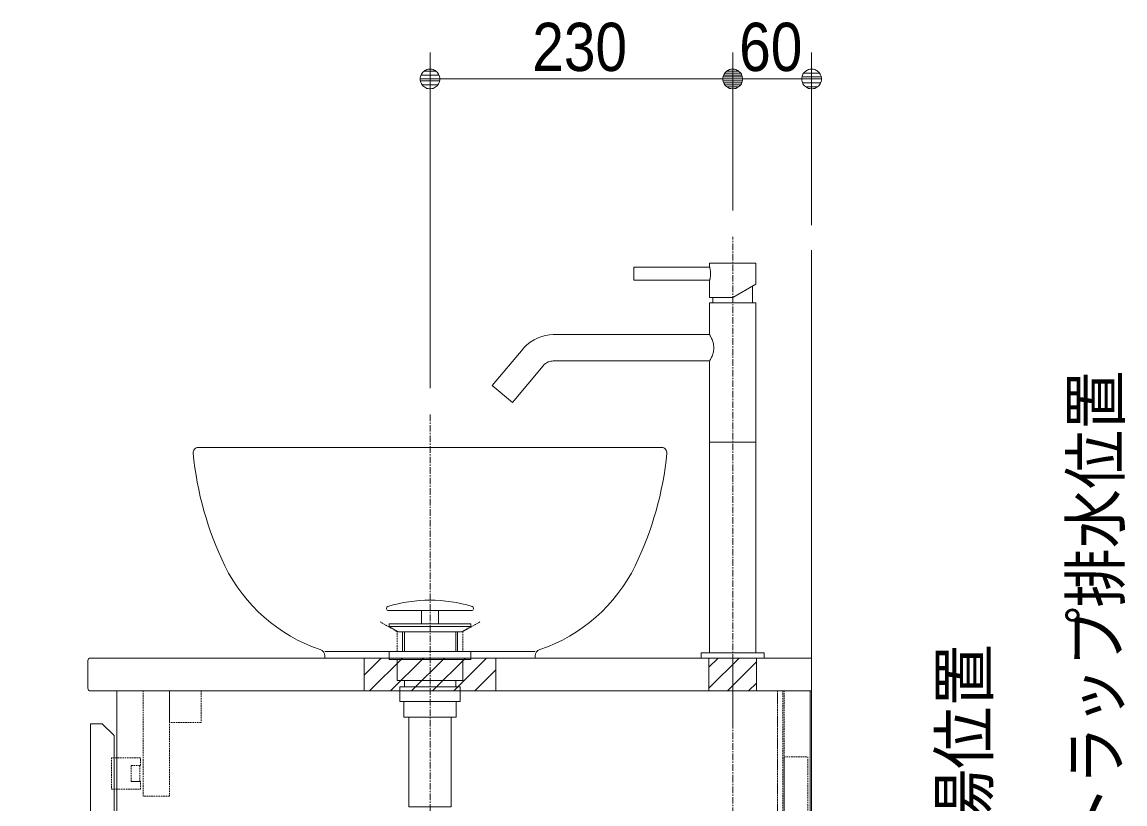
# Model space of a CAD drawing. Units: millimetres, scale not verified. Extents: x -6062 to 6062, y -3045 to 3045.
# Drawn here: x -3872 to -3034, y -1491 to -897 of the extents above; entities that cross this region are included whole.
import ezdxf
from ezdxf.enums import TextEntityAlignment as Align

# ---------------------------------------------------------------- set-up
doc = ezdxf.new("R2010")
doc.units = ezdxf.units.MM
doc.header["$LTSCALE"] = 20
doc.linetypes.add('CHAIN1', pattern=[8, 5, -1, 1, -1])
doc.linetypes.add('DASHED1', pattern=[1.8, 1.2, -0.6])
for name, color, linetype, lineweight in [('0-1_5ボウル・キャビネット', 7, 'Continuous', 9), ('0-2_2寸法-1', 7, 'Continuous', 9), ('0-3_0', 7, 'Continuous', 9), ('0-4_2寸法-2', 7, 'Continuous', 9), ('0-5_4給排水', 7, 'Continuous', 9)]:
    doc.layers.add(name, color=color, linetype=linetype, lineweight=lineweight)
doc.styles.add('ＭＳ Ｐゴシック', font='')
doc.styles.get('ＭＳ Ｐゴシック').set_extended_font_data('MS PGothic')

# ---------------------------------------------------------------- blocks, each defined once
blk = doc.blocks.new('グループ-8')
at = {"layer": '0-1_5ボウル・キャビネット'}
blk.add_line((-40700, -27640), (-40700, -28060), dxfattribs=at)
blk.add_lwpolyline([(-40660, -28100), (-29700, -28100), (-29700, -27600), (-40660, -27600)], dxfattribs=at)
for points in [[(-40260, -28100), (-29720, -28100), (-29720, -41400), (-40260, -41400)], [(-40660, -40520), (-40580, -40600), (-40300, -40600), (-40300, -28780), (-40480, -28600), (-40660, -28600)]]:
    blk.add_lwpolyline(points, close=True, dxfattribs=at)
for centre, start, end in [((-40660, -27640), 90, 180), ((-40660, -28060), 180, 270)]:
    blk.add_arc(centre, 40, start, end, dxfattribs=at)
blk = doc.blocks.new('グループ-9')
at = {"layer": '0-1_5ボウル・キャビネット', "linetype": 'DASHED1'}
for p, q in [((-30220, -41400), (-30220, -28100)), ((-30120, -41400), (-30120, -28100)), ((-37920, -39600), (-30920, -39600))]:
    blk.add_line(p, q, dxfattribs=at)
for points in [[(-39860, -28100), (-39460, -28100), (-39460, -29700), (-39860, -29700)], [(-39460, -28100), (-38980, -28100), (-38980, -28580), (-39460, -28580)], [(-30220, -28100), (-30140, -28100), (-30140, -41360), (-30220, -41360)], [(-39900, -29475), (-40040, -29475), (-40040, -29235), (-39900, -29235), (-39900, -29115), (-40340, -29115), (-40340, -29595), (-39900, -29595)], [(-30120, -29100), (-29760, -29100), (-29760, -30700), (-30120, -30700)], [(-40040, -29235), (-39910, -29235), (-39910, -29475), (-40040, -29475)], [(-30120, -36600), (-29760, -36600), (-29760, -38200), (-30120, -38200)], [(-40260, -39600), (-37920, -39600), (-37920, -39280), (-38220, -39280), (-38220, -39200), (-40260, -39200)], [(-38210, -39200), (-30630, -39200), (-30630, -39280), (-38210, -39280)], [(-30620, -39280), (-30920, -39280), (-30920, -39600), (-30220, -39600), (-30220, -39200), (-30620, -39200)], [(-30120, -39200), (-29760, -39200), (-29760, -41360), (-30120, -41360)], [(-39900, -40065), (-40040, -40065), (-40040, -39825), (-39900, -39825), (-39900, -39705), (-40340, -39705), (-40340, -40185), (-39900, -40185)], [(-39660, -39600), (-39260, -39600), (-39260, -41360), (-39620, -41360), (-39660, -41320)], [(-39260, -39600), (-38780, -39600), (-38780, -40080), (-39260, -40080)], [(-40040, -39825), (-39910, -39825), (-39910, -40065), (-40040, -40065)]]:
    blk.add_lwpolyline(points, close=True, dxfattribs=at)
blk = doc.blocks.new('グループ-11')
at = {"layer": '0-1_5ボウル・キャビネット'}
blk.add_lwpolyline([(-41700, -41400), (-29700, -41400), (-29700, -21400)], dxfattribs=at)
for name in ['グループ-8', 'グループ-9']:
    blk.add_blockref(name, (0, 0), dxfattribs=at)
blk = doc.blocks.new('_Dot')
at = {"layer": '0-3_0'}
for p, q in [((-10, 0), (-20, 0)), ((9.78, 2), (-9.78, 2)), ((7.99, 6), (-7.99, 6)), ((9.16, -3.98), (-9.16, -3.98)), ((6, -7.98), (-6, -7.98))]:
    blk.add_line(p, q, dxfattribs=at)
for points in [[(10, 0), (9.92, 1.25), (9.69, 2.49), (9.3, 3.68), (8.76, 4.82), (8.09, 5.88), (7.29, 6.85), (6.37, 7.71), (5.36, 8.44), (4.26, 9.05), (3.09, 9.51), (1.87, 9.82), (0.63, 9.98), (-0.63, 9.98), (-1.87, 9.82), (-3.09, 9.51), (-4.26, 9.05), (-5.36, 8.44), (-6.37, 7.71), (-7.29, 6.85), (-8.09, 5.88), (-8.76, 4.82), (-9.3, 3.68), (-9.69, 2.49), (-9.92, 1.25), (-10, 0), (0, 0)], [(-10, 0), (-9.92, -1.25), (-9.69, -2.49), (-9.3, -3.68), (-8.76, -4.82), (-8.09, -5.88), (-7.29, -6.85), (-6.37, -7.71), (-5.36, -8.44), (-4.26, -9.05), (-3.09, -9.51), (-1.87, -9.82), (-0.63, -9.98), (0.63, -9.98), (1.87, -9.82), (3.09, -9.51), (4.26, -9.05), (5.36, -8.44), (6.37, -7.71), (7.29, -6.85), (8.09, -5.88), (8.76, -4.82), (9.3, -3.68), (9.69, -2.49), (9.92, -1.25), (10, 0), (0, 0)]]:
    blk.add_lwpolyline(points, close=True, dxfattribs=at)
blk = doc.blocks.new('グループ-41')
at = {"layer": '0-5_4給排水', "linetype": 'CHAIN1'}
blk.add_line((-30900, -28600), (-30900, -21200), dxfattribs=at)
at = {"layer": '0-5_4給排水'}
for p, q in [((-30600, -21946.8), (-30600, -22200)), ((-31200, -22120), (-31200, -22200)), ((-30550, -24320), (-31250, -24320))]:
    blk.add_line(p, q, dxfattribs=at)
for points in [[(-32400, -21660), (-32400, -21860), (-31250, -21860), (-31250, -22120), (-30900, -22120), (-30550.1, -21918), (-30550, -21600), (-31250, -21600), (-31250, -21660)], [(-31250, -27520), (-30550, -27520), (-30550, -22200), (-31250, -22200), (-31250, -22685.7), (-33626.1, -22685.7), (-33685.2, -22688.6), (-33743.8, -22697.4), (-33801.2, -22711.8), (-33856.9, -22731.9), (-33919.3, -22762.2), (-33977.8, -22799.6), (-34033.2, -22845), (-34084, -22898), (-34085.7, -22900), (-34553.2, -23457.2), (-34246.8, -23714.3), (-33779.3, -23157.2), (-33762.9, -23139.8), (-33744.5, -23124.6), (-33724.5, -23111.6), (-33703, -23101.1), (-33684.5, -23094.4), (-33665.3, -23089.6), (-33645.8, -23086.7), (-33626.1, -23085.7), (-31250, -23085.7)], [(-30420, -27600), (-31380, -27600), (-31380, -27520), (-30420, -27520)]]:
    blk.add_lwpolyline(points, close=True, dxfattribs=at)
for points in [[(-31250, -21860), (-31249.9, -21859.5), (-31249.5, -21858.1), (-31248.8, -21855.8), (-31248, -21852.6), (-31246.9, -21848.5), (-31245.7, -21843.6), (-31244.3, -21837.9), (-31242.9, -21831.4), (-31241.5, -21824.2), (-31240.1, -21816.4), (-31238.8, -21808), (-31237.7, -21799.1), (-31236.7, -21789.7), (-31236, -21780), (-31235.6, -21770.1), (-31235.4, -21760), (-31235.5, -21750.3), (-31236, -21740.7), (-31236.6, -21731.3), (-31237.5, -21722.2), (-31238.6, -21713.4), (-31239.9, -21705.1), (-31241.2, -21697.2), (-31242.7, -21689.9), (-31244.1, -21683.3), (-31245.4, -21677.4), (-31246.7, -21672.2), (-31247.8, -21667.9), (-31248.7, -21664.5), (-31249.4, -21662), (-31249.9, -21660.5), (-31250, -21660)], [(-31250, -23085.7), (-31249.4, -23084.7), (-31247.8, -23081.8), (-31245.1, -23076.9), (-31241.4, -23070.3), (-31237, -23061.9), (-31231.9, -23051.9), (-31226.3, -23040.5), (-31220.4, -23027.6), (-31214.3, -23013.5), (-31208.4, -22998.1), (-31202.8, -22981.6), (-31197.7, -22964.1), (-31193.4, -22945.6), (-31190.1, -22926.4), (-31188, -22906.6), (-31187.2, -22886.6), (-31187.9, -22866.6), (-31189.8, -22846.8), (-31193, -22827.6), (-31197.2, -22809.2), (-31202.2, -22791.7), (-31207.8, -22775.2), (-31213.7, -22759.7), (-31219.7, -22745.4), (-31225.6, -22732.4), (-31231.2, -22720.7), (-31236.5, -22710.5), (-31241, -22701.8), (-31244.8, -22694.9), (-31247.7, -22689.9), (-31249.4, -22686.8), (-31250, -22685.7)]]:
    blk.add_lwpolyline(points, dxfattribs=at)
at = {"layer": '0-5_4給排水', "linetype": 'CHAIN1'}
blk.add_lwpolyline([(-30900, -30144.5), (-30900, -29972.8), (-30900, -29473.2), (-30900, -27600)], dxfattribs=at)
blk = doc.blocks.new('グループ-50')
at = {"layer": '0-1_5ボウル・キャビネット'}
for p, q in [((-31980, -24400), (-39020, -24400)), ((-37100, -27500), (-33900, -27500))]:
    blk.add_line(p, q, dxfattribs=at)
at = {"layer": '0-1_5ボウル・キャビネット', "linetype": 'DASHED1'}
blk.add_lwpolyline([(-34742.1, -27051.1), (-35000, -27200), (-35000, -27500), (-36000, -27500), (-36000, -27200), (-36257.9, -27051.1)], dxfattribs=at)
at = {"layer": '0-1_5ボウル・キャビネット'}
blk.add_lwpolyline([(-37100, -27566.4), (-37100, -27600), (-33900, -27600), (-33900, -27566.4)], dxfattribs=at)
for centre, radius, start, end in [((-39020, -24480), 80, 90, 185.51174), ((-31980, -24480), 80, 354.48826, 90), ((-34122.7, -24007.4), 5000, 185.51174, 205.97328), ((-36877.3, -24007.4), 5000, 334.02672, 354.48826), ((-36370.2, -25102.3), 2500, 205.97328, 251.38925), ((-34629.8, -25102.3), 2500, 288.61075, 334.02672), ((-37200, -27566.4), 100, 0, 71.38925), ((-33800, -27566.4), 100, 108.61075, 180)]:
    blk.add_arc(centre, radius, start, end, dxfattribs=at)
blk = doc.blocks.new('グループ-57')
at = {"layer": '0-5_4給排水', "linetype": 'CHAIN1'}
blk.add_line((-35500, -23900), (-35500, -32880), dxfattribs=at)
at = {"layer": '0-5_4給排水'}
for p, q in [((-36160, -26845.2), (-36160, -26850)), ((-36130, -26880), (-34870, -26880)), ((-34840, -26850), (-34840, -26845.2)), ((-35920, -27200), (-35920, -27500)), ((-35890, -27200), (-35890, -27500)), ((-35110, -27200), (-35110, -27500)), ((-35080, -27200), (-35080, -27500))]:
    blk.add_line(p, q, dxfattribs=at)
for points in [[(-35630, -26880), (-35370, -26880), (-35370, -27080), (-35630, -27080)], [(-36120, -27080), (-34880, -27080), (-34880, -27120), (-36120, -27120)], [(-35981.3, -27200), (-36120, -27120), (-34880, -27120), (-35020.2, -27200)], [(-36120, -27500), (-34880, -27500), (-34880, -27620), (-36120, -27620)], [(-36000, -27620), (-35000, -27620), (-35000, -27940), (-36000, -27940)], [(-35890, -27940), (-35110, -27940), (-35110, -28040), (-35890, -28040)], [(-35960, -28040), (-35040, -28040), (-35040, -28260), (-35960, -28260)], [(-35900, -28260), (-35100, -28260), (-35100, -28500), (-35900, -28500)], [(-35820, -28500), (-35180, -28500), (-35180, -29860), (-35820, -29860)]]:
    blk.add_lwpolyline(points, close=True, dxfattribs=at)
for centre, radius, start, end in [((-36130, -26845.2), 30, 107.1832, 180), ((-35500, -28882.5), 2162.5, 72.8168, 107.1832), ((-34870, -26845.2), 30, 0, 72.8168), ((-36130, -26850), 30, 180, 270), ((-34870, -26850), 30, 270, 0)]:
    blk.add_arc(centre, radius, start, end, dxfattribs=at)

msp = doc.modelspace()

# ---------------------------------------------------------------- linework, layer by layer
at = {"layer": '0-1_5ボウル・キャビネット'}
for p, q in [((-3612.5, -1393), (-3599.5, -1380)), ((-3608.5, -1405), (-3583.5, -1380)), ((-3592.5, -1405), (-3567.5, -1380)), ((-3576.5, -1405), (-3551.5, -1380)), ((-3560.5, -1405), (-3535.5, -1380)), ((-3544.5, -1405), (-3519.5, -1380)), ((-3350.5, -1387), (-3343.5, -1380)), ((-3350.5, -1403), (-3327.5, -1380)), ((-3528.5, -1405), (-3512.5, -1389)), ((-3336.5, -1405), (-3314.5, -1383)), ((-3320.5, -1405), (-3314.5, -1399))]:
    msp.add_line(p, q, dxfattribs=at)
for points in [[(-3612.5, -1405), (-3612.5, -1380), (-3512.5, -1380), (-3512.5, -1405)], [(-3350.5, -1405), (-3350.5, -1380), (-3314.5, -1380), (-3314.5, -1405)]]:
    msp.add_lwpolyline(points, close=True, dxfattribs=at)
at = {"layer": '0-1_5ボウル・キャビネット', "linetype": 'DASHED1'}
for points in [[(-3612.5, -1405), (-3612.5, -1380), (-3512.5, -1380), (-3512.5, -1405)], [(-3350.5, -1405), (-3350.5, -1380), (-3314.5, -1380), (-3314.5, -1405)]]:
    msp.add_lwpolyline(points, dxfattribs=at)
at = {"layer": '0-2_2寸法-1'}
for p, q in [((-3562.5, -1175), (-3562.5, -920)), ((-3332.5, -1040), (-3332.5, -920)), ((-3332.5, -1040), (-3332.5, -920)), ((-3272.5, -1051), (-3272.5, -920)), ((-3547.49, -940), (-3347.51, -940)), ((-3287.51, -940), (-3317.49, -940))]:
    msp.add_line(p, q, dxfattribs=at)

# ---------------------------------------------------------------- block references
at = {"layer": '0-1_5ボウル・キャビネット', "xscale": 0.05, "yscale": 0.05}
for name in ['グループ-11', 'グループ-50']:
    msp.add_blockref(name, (-1787.5, 0), dxfattribs=at)
at = {"layer": '0-2_2寸法-1', "xscale": 0.7503418, "yscale": 0.7503418, "rotation": 180}
for p in [(-3562.5, -940), (-3332.5, -940)]:
    msp.add_blockref('_Dot', p, dxfattribs=at)
at = {"layer": '0-2_2寸法-1', "xscale": 0.7503418, "yscale": 0.7503418}
for p in [(-3332.5, -940), (-3272.5, -940)]:
    msp.add_blockref('_Dot', p, dxfattribs=at)
at = {"layer": '0-5_4給排水', "xscale": 0.05, "yscale": 0.05}
for name in ['グループ-41', 'グループ-57']:
    msp.add_blockref(name, (-1787.5, 0), dxfattribs=at)

# ---------------------------------------------------------------- texts
at = {"layer": '0-2_2寸法-1', "style": 'ＭＳ Ｐゴシック', "width": 0.9}
for s, p in [('230', (-3484.78, -944.96)), ('60', (-3327.58, -944.96))]:
    msp.add_text(s, height=36.66, dxfattribs=at).set_placement(p, align=Align.BOTTOM_LEFT)
at = {"layer": '0-4_2寸法-2', "style": 'ＭＳ Ｐゴシック'}
for s, width, p in [('Pトラップ排水位置', 0.9, (-3027.48, -1550.42)), ('壁給水・給湯位置', 0.95, (-3127.38, -1749.36))]:
    msp.add_text(s, height=36.66, rotation=90, dxfattribs=dict(at, width=width)).set_placement(p, align=Align.BOTTOM_LEFT)

doc.saveas('drawing.dxf')
